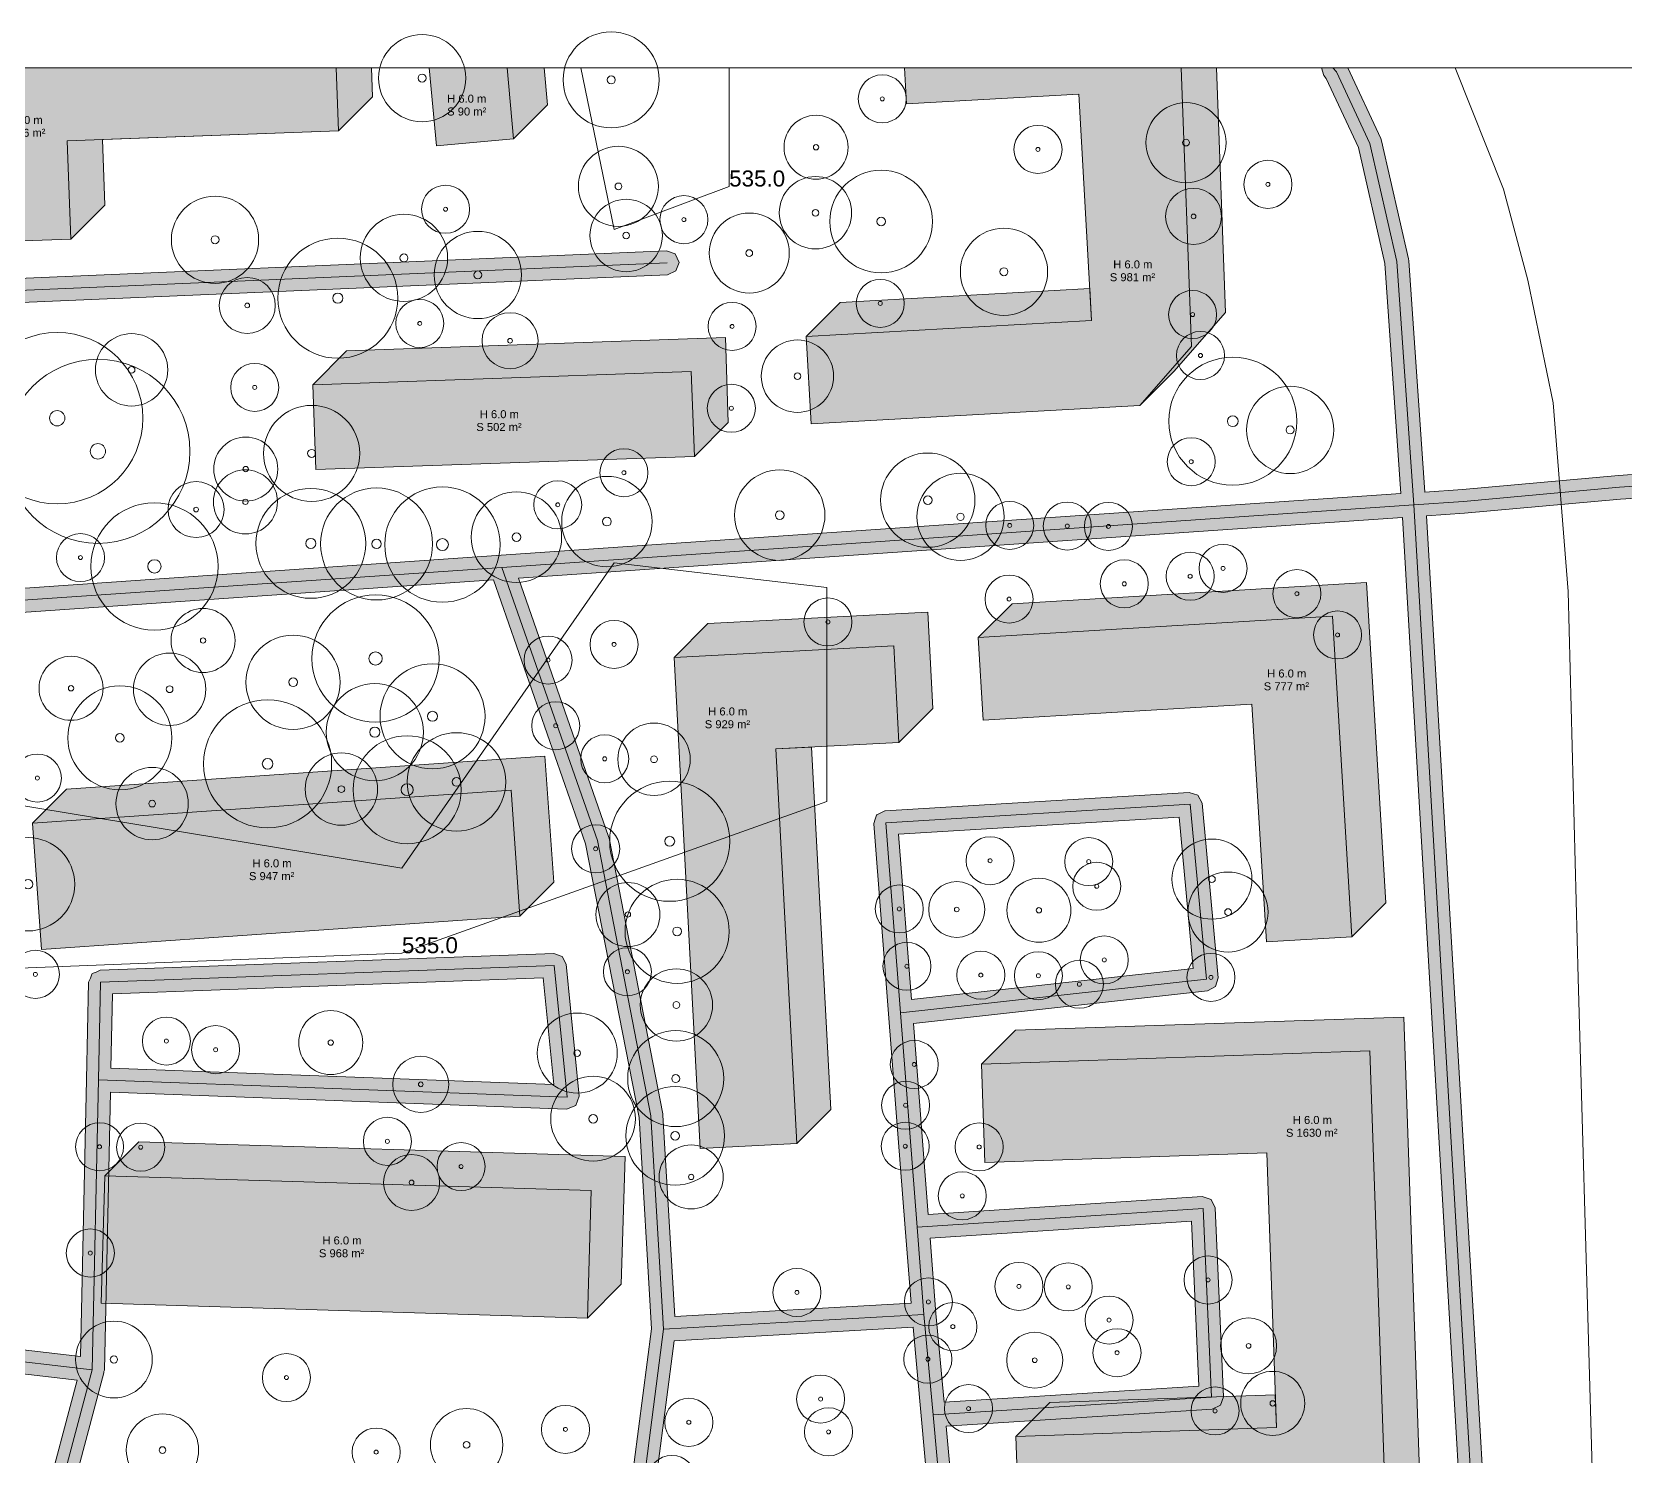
# Model space of a CAD drawing. Header units: metres. Extents: x -6 to 613, y -5 to 865.
# Drawn here: x 152.8 to 351.8, y 686.4 to 864.4 of the extents above; entities that cross this region are included whole.
import ezdxf

# ---------------------------------------------------------------- set-up
doc = ezdxf.new("R2010")
doc.units = ezdxf.units.M
doc.header["$MEASUREMENT"] = 0
for name, color, linetype, lineweight, true_color in [('TPX_BUILDING_AREAS_TEXT', 7, 'CONTINUOUS', 0, 0x000000), ('TPX_BUILDING_HEIGHTS_TEXT', 7, 'CONTINUOUS', 0, 0x000000), ('TPX_BUILDINGS', 7, 'CONTINUOUS', 0, 0x000000), ('TPX_BUILDINGS_HATCH', 7, 'CONTINUOUS', 0, 0xf0f0f0), ('TPX_BUILDINGS_SHADOWS_HATCH', 7, 'CONTINUOUS', 0, 0x000000), ('TPX_BUILDINGS_SHADOWS_OUTLINES', 7, 'CONTINUOUS', 0, 0x000000), ('TPX_CONTOUR_LINES_5M', 7, 'CONTINUOUS', 0, 0x969696), ('TPX_CONTOUR_LINES_5M_TEXT', 7, 'CONTINUOUS', 0, 0x000000), ('TPX_FRAME_PROJECT', 7, 'CONTINUOUS', 0, 0x000000), ('TPX_ROADS_AXES', 7, 'CONTINUOUS', 0, 0x323232), ('TPX_ROADS_CONTOURS', 7, 'CONTINUOUS', 0, 0x646464), ('TPX_ROADS_HATCH', 7, 'CONTINUOUS', 0, 0xc8c8c8), ('TPX_VEGETATION_TREES_INDIVIDUAL', 7, 'CONTINUOUS', 0, 0x136734), ('TPX_WATERWAYS', 7, 'CONTINUOUS', 0, 0x7aafdf)]:
    doc.layers.add(name, color=color, linetype=linetype, lineweight=lineweight, true_color=true_color)
doc.styles.add('TPX_TEXTE', font='arial.ttf')

# ---------------------------------------------------------------- blocks, each defined once
blk = doc.blocks.new('TREETR005_CR054')
at = {"layer": 'TPX_VEGETATION_TREES_INDIVIDUAL'}
for radius in [5.44, 0.458]:
    blk.add_circle((0, 0, 0.04), radius, dxfattribs=at)
blk = doc.blocks.new('TREETR005_CR057')
at = {"layer": 'TPX_VEGETATION_TREES_INDIVIDUAL'}
for radius in [5.65, 0.542]:
    blk.add_circle((0, 0, 0.04), radius, dxfattribs=at)
blk = doc.blocks.new('TREETR003_CR035')
at = {"layer": 'TPX_VEGETATION_TREES_INDIVIDUAL'}
for radius in [3.5, 0.292]:
    blk.add_circle((0, 0, 0.04), radius, dxfattribs=at)
blk = doc.blocks.new('TREETR004_CR045')
at = {"layer": 'TPX_VEGETATION_TREES_INDIVIDUAL'}
for radius in [4.52, 0.417]:
    blk.add_circle((0, 0, 0.04), radius, dxfattribs=at)
blk = doc.blocks.new('TREETR006_CR061')
at = {"layer": 'TPX_VEGETATION_TREES_INDIVIDUAL'}
for radius in [6.07, 0.625]:
    blk.add_circle((0, 0, 0.04), radius, dxfattribs=at)
blk = doc.blocks.new('TREETR005_CR059')
at = {"layer": 'TPX_VEGETATION_TREES_INDIVIDUAL'}
for radius in [5.89, 0.542]:
    blk.add_circle((0, 0, 0.04), radius, dxfattribs=at)
blk = doc.blocks.new('TREETR006_CR069')
at = {"layer": 'TPX_VEGETATION_TREES_INDIVIDUAL'}
for radius in [6.86, 0.625]:
    blk.add_circle((0, 0, 0.04), radius, dxfattribs=at)
blk = doc.blocks.new('TREETR003_CR040')
at = {"layer": 'TPX_VEGETATION_TREES_INDIVIDUAL'}
for radius in [4, 0.333]:
    blk.add_circle((0, 0, 0.04), radius, dxfattribs=at)
blk = doc.blocks.new('TREETR010_CR107')
at = {"layer": 'TPX_VEGETATION_TREES_INDIVIDUAL'}
for radius in [10.7, 0.958]:
    blk.add_circle((0, 0, 0.04), radius, dxfattribs=at)
blk = doc.blocks.new('TREETR005_CR055')
at = {"layer": 'TPX_VEGETATION_TREES_INDIVIDUAL'}
for radius in [5.45, 0.5]:
    blk.add_circle((0, 0, 0.04), radius, dxfattribs=at)
blk = doc.blocks.new('TREETR007_CR080')
at = {"layer": 'TPX_VEGETATION_TREES_INDIVIDUAL'}
for radius in [8, 0.667]:
    blk.add_circle((0, 0, 0.04), radius, dxfattribs=at)
blk = doc.blocks.new('TREETR006_CR070')
at = {"layer": 'TPX_VEGETATION_TREES_INDIVIDUAL'}
for radius in [7, 0.583]:
    blk.add_circle((0, 0, 0.04), radius, dxfattribs=at)
blk = doc.blocks.new('TREETR008_CR072')
at = {"layer": 'TPX_VEGETATION_TREES_INDIVIDUAL'}
for radius in [7.2, 0.75]:
    blk.add_circle((0, 0, 0.04), radius, dxfattribs=at)
blk = doc.blocks.new('TREETR006_CR075')
at = {"layer": 'TPX_VEGETATION_TREES_INDIVIDUAL'}
for radius in [7.5, 0.625]:
    blk.add_circle((0, 0, 0.04), radius, dxfattribs=at)
blk = doc.blocks.new('TREETR003_CR030')
at = {"layer": 'TPX_VEGETATION_TREES_INDIVIDUAL'}
for radius in [3, 0.25]:
    blk.add_circle((0, 0, 0.04), radius, dxfattribs=at)
blk = doc.blocks.new('TREETR005_CR048')
at = {"layer": 'TPX_VEGETATION_TREES_INDIVIDUAL'}
for radius in [4.79, 0.458]:
    blk.add_circle((0, 0, 0.04), radius, dxfattribs=at)
blk = doc.blocks.new('TREETR005_CR065')
at = {"layer": 'TPX_VEGETATION_TREES_INDIVIDUAL'}
for radius in [6.5, 0.542]:
    blk.add_circle((0, 0, 0.04), radius, dxfattribs=at)
blk = doc.blocks.new('TREETR006_CR058')
at = {"layer": 'TPX_VEGETATION_TREES_INDIVIDUAL'}
for radius in [5.83, 0.583]:
    blk.add_circle((0, 0, 0.04), radius, dxfattribs=at)
blk = doc.blocks.new('TREETR005_CR060')
at = {"layer": 'TPX_VEGETATION_TREES_INDIVIDUAL'}
for radius in [6, 0.5]:
    blk.add_circle((0, 0, 0.04), radius, dxfattribs=at)
blk = doc.blocks.new('TREETR005_CR064')
at = {"layer": 'TPX_VEGETATION_TREES_INDIVIDUAL'}
for radius in [6.41, 0.542]:
    blk.add_circle((0, 0, 0.04), radius, dxfattribs=at)
blk = doc.blocks.new('TREETR005_CR053')
at = {"layer": 'TPX_VEGETATION_TREES_INDIVIDUAL'}
for radius in [5.3, 0.542]:
    blk.add_circle((0, 0, 0.04), radius, dxfattribs=at)
blk = doc.blocks.new('TREETR008_CR080')
at = {"layer": 'TPX_VEGETATION_TREES_INDIVIDUAL'}
for radius in [7.95, 0.833]:
    blk.add_circle((0, 0, 0.04), radius, dxfattribs=at)
blk = doc.blocks.new('TREETR005_CR062')
at = {"layer": 'TPX_VEGETATION_TREES_INDIVIDUAL'}
for radius in [6.15, 0.542]:
    blk.add_circle((0, 0, 0.04), radius, dxfattribs=at)
blk = doc.blocks.new('TREETR004_CR050')
at = {"layer": 'TPX_VEGETATION_TREES_INDIVIDUAL'}
for radius in [5, 0.417]:
    blk.add_circle((0, 0, 0.04), radius, dxfattribs=at)
blk = doc.blocks.new('TREETR006_CR066')
at = {"layer": 'TPX_VEGETATION_TREES_INDIVIDUAL'}
for radius in [6.56, 0.625]:
    blk.add_circle((0, 0, 0.04), radius, dxfattribs=at)
blk = doc.blocks.new('TREETR010_CR115')
at = {"layer": 'TPX_VEGETATION_TREES_INDIVIDUAL'}
for radius in [11.5, 0.958]:
    blk.add_circle((0, 0, 0.04), radius, dxfattribs=at)
blk = doc.blocks.new('TREETR008_CR067')
at = {"layer": 'TPX_VEGETATION_TREES_INDIVIDUAL'}
for radius in [6.74, 0.75]:
    blk.add_circle((0, 0, 0.04), radius, dxfattribs=at)

msp = doc.modelspace()

# ---------------------------------------------------------------- hatches: boundary and pattern name
at = {"layer": 'TPX_BUILDINGS_HATCH'}
for points in [[(151.39, 859.87), (146.26, 853.86), (146.86, 838.08), (157.66, 838.48), (157.2, 850.75), (191.11, 852.01), (190.81, 859.87), (151.39, 859.87)], [(212.15, 859.87), (202.44, 859.87), (203.33, 850.12), (212.97, 850.99), (212.15, 859.87)], [(285.16, 828.3), (249.53, 826.31), (250.14, 815.41), (291.21, 817.7), (297.67, 825.07), (296.38, 859.87), (261.81, 859.87), (262.06, 855.37), (283.58, 856.56), (285.16, 828.3)], [(235.17, 821.93), (187.87, 820.27), (188.25, 809.67), (235.55, 811.33), (235.17, 821.93)], [(315.26, 791.35), (271, 788.69), (271.63, 778.36), (305.2, 780.38), (307.02, 750.68), (317.7, 751.32), (315.26, 791.35)], [(260.47, 787.65), (233.01, 786.2), (236.26, 724.87), (248.34, 725.5), (245.73, 774.78), (261.11, 775.58), (260.47, 787.65)], [(212.65, 769.65), (152.87, 765.51), (153.97, 749.75), (213.75, 753.89), (212.65, 769.65)], [(319.92, 737.06), (271.41, 735.4), (271.83, 723.14), (307.08, 724.35), (308.26, 690.02), (275.73, 688.91), (276.17, 676.29), (321.97, 677.86), (319.92, 737.06)], [(161.92, 721.47), (161.43, 705.56), (222.18, 703.7), (222.67, 719.62), (161.92, 721.47)]]:
    msp.add_hatch(color=256, dxfattribs=at).paths.add_polyline_path(points)
at = {"layer": 'TPX_BUILDINGS_SHADOWS_HATCH'}
for points in [[(195.22, 859.87), (190.81, 859.87), (191.11, 852.01), (195.35, 856.25), (195.22, 859.87)], [(216.78, 859.87), (212.15, 859.87), (212.97, 850.99), (217.21, 855.23), (216.78, 859.87)], [(297.67, 825.07), (291.21, 817.7), (295.45, 821.95), (301.92, 829.31), (300.78, 859.87), (296.38, 859.87), (297.67, 825.07)], [(191.11, 852.01), (157.2, 850.75), (157.66, 838.48), (161.9, 842.73), (161.6, 850.91), (191.11, 852.01)], [(253.77, 830.56), (249.53, 826.31), (285.16, 828.3), (284.94, 832.3), (253.77, 830.56)], [(192.11, 824.51), (187.87, 820.27), (235.17, 821.93), (235.55, 811.33), (239.79, 815.57), (239.42, 826.17), (192.11, 824.51)], [(275.25, 792.93), (271, 788.69), (315.26, 791.35), (317.7, 751.32), (321.94, 755.57), (319.5, 795.59), (275.25, 792.93)], [(237.25, 790.44), (233.01, 786.2), (260.47, 787.65), (261.11, 775.58), (265.36, 779.82), (264.72, 791.89), (237.25, 790.44)], [(250.19, 775.01), (245.73, 774.78), (248.34, 725.5), (252.58, 729.75), (250.19, 775.01)], [(157.11, 769.75), (152.87, 765.51), (212.65, 769.65), (213.75, 753.89), (218, 758.13), (216.89, 773.89), (157.11, 769.75)], [(275.66, 739.65), (271.41, 735.4), (319.92, 737.06), (321.97, 677.86), (326.22, 682.11), (324.17, 741.3), (275.66, 739.65)], [(166.16, 725.71), (161.92, 721.47), (222.67, 719.62), (222.18, 703.7), (226.42, 707.94), (226.91, 723.86), (166.16, 725.71)], [(279.97, 693.15), (275.73, 688.91), (308.26, 690.02), (308.12, 694.11), (279.97, 693.15)]]:
    msp.add_hatch(color=256, dxfattribs=at).paths.add_polyline_path(points)
at = {"layer": 'TPX_ROADS_HATCH'}
h = msp.add_hatch(color=256, dxfattribs=at)
h.paths.add_polyline_path([(0, 60.51), (0, 55.85), (0.41, 55.04), (0.56, 54.82), (6.7, 46.8), (6.86, 46.63), (28.74, 25.68), (28.76, 25.67), (55.71, 0.66), (55.69, 0.6), (55.68, 0), (60, 0), (59.59, 1.04), (59.28, 1.36), (63.28, 10.82), (68.41, 22.23), (108.51, 112.4), (108.52, 112.42), (156.79, 225.36), (258.32, 231.47), (263.16, 231.67), (268.17, 231.86), (312.05, 232.91), (324.58, 203.17), (324.61, 203.1), (338.85, 173.72), (344.98, 153.79), (344.08, 129.2), (339.06, 97.06), (334.96, 82.35), (317.73, 63.22), (317.7, 63.19), (298.94, 40.87), (296.13, 38.46), (283.35, 27.45), (266.09, 31.46), (251.32, 37.64), (250.56, 37.64), (250.01, 37.1), (250.01, 36.34), (250.55, 35.8), (265.4, 29.58), (265.55, 29.53), (281.85, 25.74), (267.81, 9.2), (267.6, 8.87), (263.69, 0.64), (263.66, 0), (266.71, 0), (270.23, 7.41), (285.18, 25.03), (305.17, 21.38), (305.33, 21.37), (337.51, 20.73), (338.24, 21.02), (338.53, 21.75), (337.34, 80.5), (337.43, 80.6), (337.76, 81.2), (341.97, 96.34), (342.01, 96.51), (347.05, 128.83), (347.07, 129), (347.99, 153.93), (347.92, 154.43), (341.68, 174.72), (341.6, 174.93), (327.32, 204.37), (314.75, 234.25), (314.75, 253.86), (315.09, 263.37), (315.42, 272.38), (316.16, 281.61), (357.68, 280.59), (357.7, 280.59), (387.76, 280.36), (387.22, 207.19), (387.02, 178.51), (387.31, 177.8), (388.01, 177.5), (388.72, 177.79), (389.02, 178.49), (389.22, 206.17), (451.07, 205.21), (532.77, 203.93), (493.9, 137), (493.9, 136.99), (452.29, 63.32), (452.27, 63.28), (420.06, 0.46), (420.02, 0), (422.07, 0), (454.05, 62.35), (495.64, 136), (535.36, 204.4), (535.48, 204.73), (535.6, 205.4), (582.41, 277.69), (582.44, 277.75), (589.23, 289.88), (589.35, 290.52), (587.5, 302.19), (587.47, 302.33), (585.18, 309.54), (585.03, 309.83), (576.83, 320.95), (522.16, 394.97), (480.04, 452.01), (479.26, 452.42), (459.31, 452.91), (458.77, 452.76), (414.94, 426.45), (414.6, 426.11), (400.66, 403.23), (393.33, 396.08), (379.62, 382.69), (356.65, 372.95), (335.35, 373.15), (308.21, 389.65), (298.82, 414.06), (298.75, 414.23), (291.95, 426.86), (296.8, 429.42), (312.8, 437.88), (313.39, 438.44), (313.6, 439.23), (313.12, 475.9), (312.99, 485.94), (312.3, 487.18), (296.76, 497.2), (321.94, 529.89), (322, 529.97), (333.82, 547.74), (333.92, 547.91), (338.38, 557.15), (338.48, 557.42), (340.43, 564.72), (340.47, 565.05), (340.87, 575.12), (340.86, 575.29), (338.69, 605.8), (338.5, 608.49), (341.87, 608.86), (357.53, 610.87), (361.6, 611.06), (413.12, 576.95), (414.55, 576.83), (419.04, 578.81), (419.64, 579.29), (422.78, 583.53), (422.81, 583.57), (447, 618.71), (447.03, 618.74), (499.16, 699.14), (499.37, 699.65), (500.88, 706.83), (500.83, 707.61), (500.39, 708.27), (391.91, 802.29), (391.81, 802.37), (384.69, 807.54), (384.28, 807.75), (377.03, 810.15), (376.59, 810.22), (370.89, 810.33), (370.76, 810.33), (357.79, 809.43), (351.01, 808.96), (331.51, 807.21), (326.81, 806.88), (324.81, 835.77), (324.78, 836), (321.41, 850.75), (321.31, 851.05), (317.17, 859.87), (313.88, 859.87), (314.18, 858.9), (314.48, 858.54), (318.52, 849.93), (321.82, 835.44), (323.82, 806.68), (211.41, 798.97), (147.09, 794.55), (134.76, 824.13), (134.72, 824.21), (132, 829.73), (232.21, 834), (233.25, 834.49), (233.64, 835.56), (233.16, 836.61), (232.08, 837), (130.55, 832.67), (117.18, 859.87), (114.12, 859.87), (114.16, 859.2), (128.29, 830.47), (131.05, 824.89), (96.99, 822.5), (82.41, 857.16), (81.25, 859.87), (78.23, 859.87), (78.24, 859.27), (78.8, 857.97), (36.15, 855.71), (36, 859.87), (33.02, 859.87), (33, 859.81), (33.2, 854.08), (34.5, 818.1), (0, 815.68), (0, 812.72), (0.11, 812.68), (36.15, 815.21), (54.64, 816.51), (66.12, 772.75), (0, 768.17), (0, 765.21), (0.1, 765.17), (66.84, 769.79), (73.25, 740.37), (21.63, 736.77), (20.75, 736.41), (20.27, 735.58), (14.69, 708.34), (14.85, 707.32), (15.63, 706.64), (67.25, 686.82), (137.25, 659.95), (130.48, 635.56), (126.21, 627.9), (120.71, 629.63), (111.76, 632.78), (0.5, 671.91), (0, 671.88), (0, 668.9), (109.91, 630.25), (109.39, 628.38), (102.68, 630.84), (46.35, 650.22), (45.62, 650.19), (45.11, 649.68), (43.75, 646.58), (0.35, 662.73), (0, 662.72), (0, 660.73), (43.94, 644.38), (44.68, 644.39), (45.21, 644.91), (46.57, 648.03), (102.02, 628.96), (108.85, 626.44), (107.17, 620.38), (99.83, 604.77), (88.75, 583.98), (84.03, 577.89), (80.94, 575.25), (78.81, 576.58), (78.13, 576.71), (77.52, 576.37), (60.87, 556.69), (40.2, 572.8), (13.91, 593.32), (12.81, 593.62), (11.81, 593.06), (11.5, 591.95), (12.07, 590.95), (38, 570.72), (37.3, 568.21), (2.96, 593.96), (0.9, 595.5), (0, 595.73), (0, 592.43), (1.17, 591.56), (36.34, 565.19), (35.07, 561.9), (33.28, 558.08), (27.99, 556.39), (19.12, 556.28), (3.12, 560.08), (0.21, 560.71), (0, 560.67), (0, 558.71), (2.67, 558.13), (18.77, 554.3), (19.02, 554.28), (28.16, 554.39), (28.45, 554.44), (34.31, 556.31), (34.91, 556.84), (36.89, 561.09), (36.92, 561.15), (38, 563.92), (54.86, 550.94), (50.48, 548.99), (41.18, 547.16), (41.15, 547.15), (29.25, 544.34), (17.61, 545.31), (17.53, 545.32), (11.16, 545.38), (0.56, 552.63), (0, 552.75), (0, 548.83), (10.31, 543.53), (46.02, 516), (40.12, 509.08), (0.88, 537.57), (0, 537.78), (0, 534.5), (39.45, 505.85), (42.63, 503.3), (42.68, 503.26), (53.29, 495.43), (64.03, 487.51), (80.5, 471.4), (96.21, 455.96), (110.82, 438.33), (123.86, 417.18), (130.19, 402.6), (121.14, 393.95), (108.41, 419.23), (108.33, 419.36), (88.39, 447.28), (88.27, 447.41), (56.74, 478.38), (56.68, 478.44), (46.39, 486.93), (30.02, 502.18), (29.92, 502.26), (0.58, 523.07), (0, 523.2), (0, 521.02), (28.7, 500.67), (45.05, 485.45), (45.1, 485.41), (55.37, 476.92), (86.81, 446.05), (106.66, 418.26), (119.49, 392.78), (102.46, 385.59), (92.72, 383.85), (85.97, 429.99), (85.38, 430.97), (84.26, 431.25), (83.28, 430.66), (83, 429.55), (89.97, 381.88), (89.98, 381.82), (90.68, 378.14), (81.88, 377.29), (74.2, 380.43), (64.74, 442.68), (64.14, 443.66), (63.03, 443.93), (62.05, 443.34), (61.77, 442.23), (71.13, 380.71), (62.81, 382.32), (52.92, 391.13), (52.2, 391.38), (51.51, 391.05), (51.26, 390.33), (51.59, 389.64), (61.68, 380.64), (62.16, 380.41), (71.84, 378.54), (72.28, 377.97), (81.09, 374.37), (81.8, 374.27), (92.6, 375.31), (93.66, 375.9), (93.93, 377.08), (93.21, 380.89), (103.15, 382.66), (103.47, 382.76), (121.67, 390.44), (122.13, 390.74), (131.47, 399.68), (134.4, 393.07), (147.4, 363.75), (153.83, 341.85), (159.15, 317.93), (160.89, 296.27), (161.89, 277.53), (161.02, 265.95), (159.95, 259.35), (159.13, 254.29), (154.11, 226.72), (105.76, 113.6), (65.67, 23.45), (60.54, 12.03), (60.52, 12), (56.97, 3.59), (30.81, 27.86), (9.01, 48.72), (3.02, 56.54), (1.33, 59.81), (0.46, 60.55), (0, 60.51)])
h.paths.add_polyline_path([(13.82, 543.35), (17.48, 543.32), (29.24, 542.33), (29.55, 542.36), (41.59, 545.2), (50.98, 547.05), (51.19, 547.12), (56.66, 549.54), (67.71, 540.75), (47.33, 517.51), (13.82, 543.35)], flags=16)
h.paths.add_polyline_path([(17.89, 708.99), (22.98, 733.86), (73.34, 737.37), (72.43, 731.13), (68, 700.99), (66.56, 690.3), (17.89, 708.99)], flags=16)
h.paths.add_polyline_path([(36.25, 852.71), (80.05, 855.03), (93.83, 822.27), (55.67, 819.59), (37.49, 818.31), (36.25, 852.71)], flags=16)
h.paths.add_polyline_path([(39.02, 566.92), (39.7, 569.39), (58.93, 554.39), (57.5, 552.69), (39.02, 566.92)], flags=16)
h.paths.add_polyline_path([(42.5, 507.25), (49, 514.86), (70.07, 538.9), (100.52, 515.57), (121.88, 496.2), (141.41, 471.03), (156.75, 445.47), (168.64, 420.48), (132.75, 404.23), (126.57, 418.47), (126.47, 418.66), (113.32, 439.99), (113.2, 440.16), (98.47, 457.94), (98.37, 458.05), (82.6, 473.54), (66.06, 489.73), (65.9, 489.86), (55.07, 497.85), (44.49, 505.65), (42.5, 507.25)], flags=16)
h.paths.add_polyline_path([(57.68, 816.73), (96.13, 819.43), (132.41, 821.98), (144.66, 792.58), (146.83, 776.76), (69.17, 772.94), (57.68, 816.73)], flags=16)
h.paths.add_polyline_path([(59.07, 551.46), (60.51, 553.16), (71.13, 544.88), (69.64, 543.05), (59.07, 551.46)], flags=16)
h.paths.add_polyline_path([(62.45, 555.45), (78.49, 574.42), (80.5, 573.17), (81.11, 573.02), (81.68, 573.26), (84.76, 575.89), (91.62, 570.14), (91.49, 569.97), (73.02, 547.21), (62.45, 555.45)], flags=16)
h.paths.add_polyline_path([(69.44, 689.19), (70.76, 699.04), (131.61, 689.13), (132.72, 689.39), (133.33, 690.35), (138.47, 719), (147.96, 717.47), (145.25, 699.01), (145.24, 698.99), (142.64, 679.37), (138.05, 662.85), (69.44, 689.19)], flags=16)
h.paths.add_polyline_path([(69.87, 769.97), (147.15, 773.78), (148.69, 752.04), (148.14, 720.68), (148.14, 720.48), (138.94, 721.96), (141.86, 743.34), (141.72, 744.21), (141.12, 744.85), (140.26, 745.04), (76.28, 740.58), (69.87, 769.97)], flags=16)
h.paths.add_polyline_path([(71.18, 702.02), (75.17, 729.19), (135.51, 719.47), (130.64, 692.33), (71.18, 702.02)], flags=16)
h.paths.add_polyline_path([(72.01, 541.2), (74.43, 544.18), (93.83, 568.09), (94.57, 569.06), (97.5, 572.86), (106.92, 564.47), (126.62, 542.77), (101.37, 518.7), (72.01, 541.2)], flags=16)
h.paths.add_polyline_path([(75.61, 732.16), (76.4, 737.58), (138.63, 741.92), (135.97, 722.43), (75.61, 732.16)], flags=16)
h.paths.add_polyline_path([(86.14, 577.34), (90.38, 582.82), (90.48, 582.96), (101.61, 603.85), (101.63, 603.9), (109.02, 619.61), (109.07, 619.77), (110.74, 625.75), (122.58, 621.42), (115.16, 608.16), (106.12, 592.42), (96.06, 575.9), (92.84, 571.73), (86.14, 577.34)], flags=16)
h.paths.add_polyline_path([(99.23, 575.34), (108.69, 590.87), (108.71, 590.91), (116.48, 604.44), (119.49, 600.46), (122.29, 594.57), (123.74, 586.63), (120.25, 580.35), (107.9, 567.61), (99.23, 575.34)], flags=16)
h.paths.add_polyline_path([(103.68, 516.76), (129.68, 541.55), (163.87, 567.44), (209.06, 510.48), (186.74, 493.54), (158.88, 526.5), (157.84, 527.03), (156.74, 526.66), (145.8, 516.99), (145.3, 515.96), (145.67, 514.87), (146.7, 514.37), (147.79, 514.74), (157.58, 523.4), (184.33, 491.75), (174.4, 484.43), (173.81, 483.45), (174.08, 482.34), (175.06, 481.74), (176.18, 482.02), (186.06, 489.3), (200.82, 464.29), (187.82, 456.75), (187.12, 455.84), (187.27, 454.7), (188.19, 454.01), (189.32, 454.16), (203.64, 462.46), (204.34, 463.38), (204.18, 464.52), (188.48, 491.1), (210.93, 508.13), (243.43, 467.48), (244.43, 466.92), (245.54, 467.24), (246.09, 468.25), (245.77, 469.35), (213.35, 509.9), (241.47, 529.92), (276.43, 488.44), (277.45, 487.91), (278.54, 488.26), (279.07, 489.27), (278.72, 490.37), (242.88, 532.9), (196.25, 589.35), (195.23, 589.89), (194.14, 589.55), (193.6, 588.53), (193.94, 587.44), (239.55, 532.23), (211.48, 512.25), (166.21, 569.32), (190.25, 589.97), (190.37, 590.09), (196.23, 596.44), (212.3, 577.65), (229.09, 558.02), (285, 488.37), (277.2, 479.99), (263.31, 469), (234.58, 446.29), (171.41, 421.65), (159.42, 446.83), (159.36, 446.95), (143.94, 472.65), (143.84, 472.8), (124.17, 498.14), (123.99, 498.34), (103.68, 516.76)], flags=16)
h.paths.add_polyline_path([(110.03, 565.5), (122.54, 578.41), (122.77, 578.72), (126.63, 585.64), (126.79, 586.65), (125.5, 593.67), (137.7, 591.27), (137.91, 591.25), (153.83, 591.43), (153.97, 591.44), (166.18, 593.36), (166.34, 593.39), (179.26, 597.65), (188.41, 600.86), (194.07, 598.53), (188.23, 592.19), (163.19, 570.69), (128.9, 544.72), (110.03, 565.5)], flags=16)
h.paths.add_polyline_path([(111.28, 627.69), (111.8, 629.58), (119.74, 626.79), (119.79, 626.78), (124.71, 625.23), (123.57, 623.19), (111.28, 627.69)], flags=16)
h.paths.add_polyline_path([(118.18, 607.42), (125.81, 621.05), (127.84, 624.67), (185.57, 601.99), (178.62, 599.55), (165.79, 595.32), (153.73, 593.43), (137.99, 593.25), (125.02, 595.8), (122.13, 601.88), (121.98, 602.14), (118.74, 606.44), (118.18, 607.42)], flags=16)
h.paths.add_polyline_path([(128.82, 626.43), (133.19, 634.25), (133.32, 634.58), (140.5, 660.46), (145.56, 678.67), (145.6, 678.87), (148.02, 697.14), (158.44, 695.93), (150.03, 664.3), (147.02, 655.88), (147.05, 655.33), (147.05, 654.78), (147.08, 654.73), (147.48, 654.36), (147.87, 653.98), (204.87, 631.13), (206.05, 631.15), (206.85, 632.03), (212.31, 647.83), (212.21, 649.02), (211.27, 649.77), (153.3, 664.93), (161.79, 696.84), (161.76, 697.03), (161.84, 697.19), (162.59, 731.9), (219.59, 729.79), (220.74, 730.26), (221.14, 731.43), (219.52, 747.89), (219.02, 748.87), (217.98, 749.24), (161.33, 747.14), (160.84, 746.92), (160.34, 746.72), (160.28, 746.66), (160.1, 746.16), (159.88, 745.67), (159.62, 733.48), (158.87, 698.9), (148.44, 700.11), (151.14, 718.5), (151.16, 718.73), (151.14, 720.65), (151.7, 752.05), (151.69, 752.18), (150.04, 775.45), (150.03, 775.55), (147.83, 791.59), (210.47, 795.89), (221.97, 762.95), (228.64, 728.75), (230.19, 702.34), (226.96, 677.37), (219.35, 650.58), (211.02, 628.42), (198.76, 606.27), (198.7, 606.17), (188.47, 602.99), (128.82, 626.43)], flags=16)
h.paths.add_polyline_path([(133.95, 401.49), (169.62, 417.63), (177.27, 385.47), (177.3, 385.35), (180.66, 375.29), (181.3, 374.49), (182.3, 374.29), (197.32, 376.58), (198.3, 377.18), (198.57, 378.29), (197.98, 379.27), (196.86, 379.55), (183.1, 377.44), (180.17, 386.23), (172.42, 418.83), (235.88, 443.57), (236.27, 443.79), (263.89, 465.64), (283, 437.13), (288.59, 426.77), (295.7, 413.56), (287.88, 408.25), (287.53, 407.83), (287.45, 407.28), (296.66, 340.88), (296.19, 340.81), (295.54, 340.42), (295.35, 339.67), (295.75, 339.02), (296.49, 338.83), (296.94, 338.9), (304.46, 284.6), (304.51, 284.38), (312.13, 264.45), (312.09, 263.48), (311.75, 253.94), (311.75, 253.88), (311.75, 234.91), (268.11, 233.86), (263.82, 233.7), (260.51, 243.35), (260, 243.92), (259.24, 243.97), (258.66, 243.46), (258.61, 242.7), (261.74, 233.61), (258.21, 233.47), (157.28, 227.39), (162.08, 253.77), (162.91, 258.87), (163.99, 265.53), (164, 265.66), (164.89, 277.4), (164.89, 277.59), (163.88, 296.45), (163.88, 296.49), (162.24, 316.95), (197.92, 324.09), (198.87, 324.73), (199.1, 325.86), (198.46, 326.81), (197.33, 327.04), (161.79, 319.92), (156.74, 342.56), (156.72, 342.65), (150.25, 364.69), (150.18, 364.88), (137.14, 394.29), (133.95, 401.49)], flags=16)
h.paths.add_polyline_path([(150.33, 656.23), (152.41, 662.06), (208.94, 647.28), (204.53, 634.5), (150.33, 656.23)], flags=16)
h.paths.add_polyline_path([(162.65, 734.89), (162.85, 744.19), (216.68, 746.19), (217.99, 732.85), (162.65, 734.89)], flags=16)
h.paths.add_polyline_path([(191.38, 601.8), (197.3, 603.64), (195.36, 600.16), (191.38, 601.8)], flags=16)
h.paths.add_polyline_path([(198.09, 598.88), (201.38, 604.82), (212.91, 625.64), (239.92, 607.91), (239.14, 600.45), (213.96, 580.33), (198.09, 598.88)], flags=16)
h.paths.add_polyline_path([(213.57, 796.11), (324.01, 803.69), (335.31, 611.27), (244.79, 608.3), (241.86, 610.22), (214.21, 628.38), (222.18, 649.58), (222.22, 649.7), (229.88, 676.66), (229.92, 676.88), (233.03, 700.86), (262.87, 702.55), (263.89, 691.47), (265.9, 669.3), (268.41, 641.66), (268.66, 641.18), (268.88, 640.69), (268.94, 640.64), (269.46, 640.48), (269.96, 640.29), (307.08, 641.72), (308.12, 642.21), (308.52, 643.29), (307.43, 669.54), (306.97, 670.56), (305.93, 670.98), (268.76, 670.94), (267.01, 690.2), (300.24, 692.3), (301.26, 692.8), (301.65, 693.87), (300.6, 717.46), (300.1, 718.51), (299, 718.89), (264.77, 716.65), (262.91, 740.5), (299.67, 744.55), (300.67, 745.1), (301, 746.18), (298.97, 768), (298.45, 769), (297.38, 769.36), (259.37, 767.05), (259.34, 767.05), (258.84, 766.8), (258.34, 766.55), (258.32, 766.53), (258.14, 766), (257.96, 765.46), (257.96, 765.44), (259.81, 741.71), (261.9, 714.94), (262.62, 705.54), (233.11, 703.87), (231.63, 729.02), (231.61, 729.22), (224.9, 763.63), (224.84, 763.83), (213.57, 796.11)], flags=16)
h.paths.add_polyline_path([(215.26, 578.81), (240.71, 599.15), (241.08, 599.83), (241.8, 606.68), (243.54, 605.53), (244.41, 605.29), (335.51, 608.27), (335.7, 605.59), (337.87, 575.16), (337.48, 565.33), (335.62, 558.33), (331.26, 549.31), (319.53, 531.67), (293.42, 497.78), (287.04, 490.62), (232.45, 558.62), (250.6, 570.52), (283.39, 531.18), (283.5, 531.12), (283.56, 531.01), (284, 530.86), (284.4, 530.65), (284.53, 530.69), (284.65, 530.65), (285.06, 530.85), (285.5, 530.99), (285.56, 531.1), (285.67, 531.16), (305.85, 554.51), (306.18, 555.15), (311.82, 579.02), (311.76, 579.93), (311.17, 580.63), (310.29, 580.87), (257.42, 578.35), (256.67, 578.1), (250.07, 573.76), (230.53, 560.95), (215.26, 578.81)], flags=16)
h.paths.add_polyline_path([(253.12, 572.18), (257.97, 575.37), (308.45, 577.78), (303.34, 556.2), (284.56, 534.46), (253.12, 572.18)], flags=16)
h.paths.add_polyline_path([(261.07, 764.15), (296.11, 766.28), (297.88, 747.37), (262.68, 743.49), (261.07, 764.15)], flags=16)
h.paths.add_polyline_path([(265, 713.66), (297.67, 715.8), (298.58, 695.2), (266.74, 693.19), (265.73, 704.25), (265, 713.66)], flags=16)
h.paths.add_polyline_path([(266.25, 467.51), (279.15, 477.71), (279.32, 477.87), (288.08, 487.27), (288.1, 487.3), (294.85, 494.87), (310, 485.1), (310.12, 475.86), (310.58, 440.1), (295.39, 432.07), (290.52, 429.5), (285.6, 438.62), (285.53, 438.74), (266.25, 467.51)], flags=16)
h.paths.add_polyline_path([(269.03, 667.94), (304.49, 667.98), (305.46, 644.66), (271.27, 643.35), (269.03, 667.94)], flags=16)
h.paths.add_polyline_path([(287.1, 26.71), (298.09, 36.18), (298.19, 36.27), (306.99, 35.88), (307.71, 36.15), (308.03, 36.84), (307.77, 37.56), (307.08, 37.88), (300.41, 38.18), (300.98, 38.67), (301.16, 38.84), (319.98, 61.24), (335.38, 78.33), (336.51, 22.75), (305.45, 23.37), (287.1, 26.71)], flags=16)
h.paths.add_polyline_path([(289.52, 406.94), (296.52, 411.7), (305.3, 388.86), (311.08, 373.84), (314.77, 353.18), (315.5, 343.73), (298.64, 341.18), (289.52, 406.94)], flags=16)
h.paths.add_polyline_path([(298.91, 339.2), (315.66, 341.73), (316.86, 326.17), (314.5, 298.14), (313.25, 282.76), (312.42, 272.59), (312.42, 272.52), (312.31, 269.57), (306.42, 284.99), (298.91, 339.2)], flags=16)
h.paths.add_polyline_path([(309.39, 386.6), (333.46, 371.96), (317.34, 355.86), (314.01, 374.5), (313.93, 374.78), (309.39, 386.6)], flags=16)
h.paths.add_polyline_path([(316.33, 283.6), (317.49, 297.89), (319.86, 326.04), (319.86, 326.28), (318.56, 343.07), (317.75, 353.45), (335.47, 371.15), (356.84, 370.95), (357.24, 371.02), (380.58, 380.92), (380.88, 381.13), (394.44, 394.36), (398.9, 394.33), (398.45, 361.23), (397.92, 321.87), (397.39, 282.29), (388.77, 282.35), (357.72, 282.59), (316.33, 283.6)], flags=16)
h.paths.add_polyline_path([(327, 803.89), (331.77, 804.22), (351.26, 805.97), (356.44, 806.33), (359.66, 694.1), (360.13, 693.05), (361.2, 692.64), (362.25, 693.11), (362.66, 694.18), (359.43, 806.54), (370.9, 807.33), (376.3, 807.23), (383.12, 804.98), (390, 799.98), (497.76, 706.58), (496.5, 700.54), (444.52, 620.39), (420.36, 585.29), (417.47, 581.39), (414.09, 579.9), (362.85, 613.84), (361.95, 614.08), (357.33, 613.86), (357.27, 613.83), (357.21, 613.85), (341.51, 611.84), (338.31, 611.49), (327, 803.89)], flags=16)
h.paths.add_polyline_path([(389.23, 208.17), (389.76, 280.34), (398.37, 280.28), (450.04, 279.89), (450.09, 207.22), (389.23, 208.17)], flags=16)
h.paths.add_polyline_path([(396.47, 396.35), (402.14, 401.89), (402.3, 402.08), (416.18, 424.86), (459.55, 450.9), (478.72, 450.43), (519.37, 395.4), (452, 395.92), (399.92, 396.32), (396.47, 396.35)], flags=16)
h.paths.add_polyline_path([(399.39, 282.27), (399.91, 320.85), (450.37, 320.37), (450.05, 281.89), (399.39, 282.27)], flags=16)
h.paths.add_polyline_path([(399.94, 322.85), (400.44, 360.21), (450.7, 359.73), (450.39, 322.37), (399.94, 322.85)], flags=16)
h.paths.add_polyline_path([(400.47, 362.21), (400.9, 394.31), (450.98, 393.92), (450.71, 361.73), (400.47, 362.21)], flags=16)
h.paths.add_polyline_path([(452.04, 280.88), (452.37, 320.35), (575.52, 319.36), (583.33, 308.77), (585.54, 301.8), (587.32, 290.55), (580.71, 278.75), (533.81, 206.31), (533.66, 205.92), (452.09, 207.19), (452.04, 280.88)], flags=16)
h.paths.add_polyline_path([(452.39, 322.35), (452.7, 360.72), (452.98, 393.91), (520.85, 393.38), (574.03, 321.37), (452.39, 322.35)], flags=16)

# ---------------------------------------------------------------- linework, layer by layer
at = {"layer": 'TPX_BUILDINGS', "elevation": 0.04}
for points in [[(151.39, 859.87), (146.26, 853.86), (146.86, 838.08), (157.66, 838.48), (157.2, 850.75), (191.11, 852.01), (190.81, 859.87)], [(212.15, 859.87), (202.44, 859.87), (203.33, 850.12), (212.97, 850.99)], [(285.16, 828.3), (249.53, 826.31), (250.14, 815.41), (291.21, 817.7), (297.67, 825.07), (296.38, 859.87), (261.81, 859.87), (262.06, 855.37), (283.58, 856.56)], [(235.17, 821.93), (187.87, 820.27), (188.25, 809.67), (235.55, 811.33)], [(315.26, 791.35), (271, 788.69), (271.63, 778.36), (305.2, 780.38), (307.02, 750.68), (317.7, 751.32)], [(260.47, 787.65), (233.01, 786.2), (236.26, 724.87), (248.34, 725.5), (245.73, 774.78), (261.11, 775.58)], [(212.65, 769.65), (152.87, 765.51), (153.97, 749.75), (213.75, 753.89)], [(319.92, 737.06), (271.41, 735.4), (271.83, 723.14), (307.08, 724.35), (308.26, 690.02), (275.73, 688.91), (276.17, 676.29), (321.97, 677.86)], [(161.92, 721.47), (161.43, 705.56), (222.18, 703.7), (222.67, 719.62)]]:
    msp.add_lwpolyline(points, close=True, dxfattribs=at)
at = {"layer": 'TPX_BUILDINGS_SHADOWS_OUTLINES', "elevation": 0.04}
for points in [[(195.22, 859.87), (190.81, 859.87), (191.11, 852.01), (195.35, 856.25)], [(216.78, 859.87), (212.15, 859.87), (212.97, 850.99), (217.21, 855.23)], [(297.67, 825.07), (291.21, 817.7), (295.45, 821.95), (301.92, 829.31), (300.78, 859.87), (296.38, 859.87)], [(191.11, 852.01), (157.2, 850.75), (157.66, 838.48), (161.9, 842.73), (161.6, 850.91)], [(253.77, 830.56), (249.53, 826.31), (285.16, 828.3), (284.94, 832.3)], [(192.11, 824.51), (187.87, 820.27), (235.17, 821.93), (235.55, 811.33), (239.79, 815.57), (239.42, 826.17)], [(275.25, 792.93), (271, 788.69), (315.26, 791.35), (317.7, 751.32), (321.94, 755.57), (319.5, 795.59)], [(237.25, 790.44), (233.01, 786.2), (260.47, 787.65), (261.11, 775.58), (265.36, 779.82), (264.72, 791.89)], [(250.19, 775.01), (245.73, 774.78), (248.34, 725.5), (252.58, 729.75)], [(157.11, 769.75), (152.87, 765.51), (212.65, 769.65), (213.75, 753.89), (218, 758.13), (216.89, 773.89)], [(275.66, 739.65), (271.41, 735.4), (319.92, 737.06), (321.97, 677.86), (326.22, 682.11), (324.17, 741.3)], [(166.16, 725.71), (161.92, 721.47), (222.67, 719.62), (222.18, 703.7), (226.42, 707.94), (226.91, 723.86)], [(279.97, 693.15), (275.73, 688.91), (308.26, 690.02), (308.12, 694.11)]]:
    msp.add_lwpolyline(points, close=True, dxfattribs=at)
at = {"layer": 'TPX_CONTOUR_LINES_5M', "elevation": 0.05}
for points in [[(74.4, 859.87), (76.61, 815.39), (92.87, 777.36), (199.02, 759.89), (225.55, 798.05), (252.09, 794.97), (252.09, 768.23), (199.02, 749.27), (39.8, 743.04), (20.39, 726.44), (20.22, 667.14), (70.52, 607.84), (39.8, 597.88), (13.27, 634.89), (0, 634.89)], [(221.36, 859.87), (225.55, 839.69), (239.9, 845.04), (239.9, 859.87)]]:
    msp.add_lwpolyline(points, dxfattribs=at)
at = {"layer": 'TPX_FRAME_PROJECT', "elevation": 0}
msp.add_lwpolyline([(0, 0), (610.31, 0), (610.31, 859.87), (0, 859.87)], close=True, dxfattribs=at)
at = {"layer": 'TPX_ROADS_AXES', "elevation": 0.03}
for points in [[(336.9, 609.82), (325.42, 805.29), (323.31, 835.66), (319.95, 850.42), (315.76, 859.36), (315.33, 859.87)], [(129.64, 831.13), (232.14, 835.5)], [(211.51, 797.47), (325.42, 805.29), (331.63, 805.71), (351.14, 807.47), (357.89, 807.94)], [(146.12, 792.98), (211.51, 797.47)], [(212.38, 627.79), (220.78, 650.11), (228.43, 677.07), (231.7, 702.29), (230.13, 728.94), (223.43, 763.34), (211.51, 797.47)], [(259.46, 765.56), (297.47, 767.87), (299.51, 746.04), (261.3, 741.83)], [(259.46, 765.56), (261.3, 741.83), (263.39, 715.05), (264.23, 704.13), (265.38, 691.6), (267.39, 669.44), (269.9, 641.79)], [(161.38, 745.64), (218.03, 747.74), (219.65, 731.29), (161.12, 733.45)], [(146.73, 698.79), (160.34, 697.22), (161.12, 733.45), (161.38, 745.64)], [(265.38, 691.6), (300.15, 693.8), (299.1, 717.4), (263.39, 715.05)], [(231.7, 702.29), (264.23, 704.13)], [(151.46, 663.86), (160.34, 697.22)]]:
    msp.add_lwpolyline(points, dxfattribs=at)
at = {"layer": 'TPX_ROADS_CONTOURS', "elevation": 0.03}
for points in [[(357.79, 809.43), (351.01, 808.96), (331.51, 807.21), (326.81, 806.88), (324.81, 835.77), (324.78, 836), (321.41, 850.75), (321.31, 851.05), (317.17, 859.87), (313.88, 859.87), (314.18, 858.9), (314.48, 858.54), (318.52, 849.93), (321.82, 835.44), (323.82, 806.68), (211.41, 798.97), (147.09, 794.55)], [(132, 829.73), (232.21, 834), (233.25, 834.49), (233.64, 835.56), (233.16, 836.61), (232.08, 837), (130.55, 832.67)], [(357.21, 613.85), (341.51, 611.84), (338.31, 611.49), (327, 803.89), (331.77, 804.22), (351.26, 805.97), (356.44, 806.33)], [(268.76, 670.94), (267.01, 690.2), (300.24, 692.3), (301.26, 692.8), (301.65, 693.87), (300.6, 717.46), (300.1, 718.51), (299, 718.89), (264.77, 716.65), (262.91, 740.5), (299.67, 744.55), (300.67, 745.1), (301, 746.18), (298.97, 768), (298.45, 769), (297.38, 769.36), (259.37, 767.05), (259.34, 767.05), (258.84, 766.8), (258.34, 766.55), (258.32, 766.53), (258.14, 766), (257.96, 765.46), (257.96, 765.44), (259.81, 741.71), (261.9, 714.94), (262.62, 705.54), (233.11, 703.87), (231.63, 729.02), (231.61, 729.22), (224.9, 763.63), (224.84, 763.83), (213.57, 796.11), (324.01, 803.69), (335.31, 611.27)], [(147.83, 791.59), (210.47, 795.89), (221.97, 762.95), (228.64, 728.75), (230.19, 702.34), (226.96, 677.37)], [(153.3, 664.93), (161.79, 696.84), (161.76, 697.03), (161.84, 697.19), (162.59, 731.9), (219.59, 729.79), (220.74, 730.26), (221.14, 731.43), (219.52, 747.89), (219.02, 748.87), (217.98, 749.24), (161.33, 747.14), (160.84, 746.92), (160.34, 746.72), (160.28, 746.66), (160.1, 746.16), (159.88, 745.67), (159.62, 733.48), (158.87, 698.9), (148.44, 700.11)], [(229.92, 676.88), (233.03, 700.86), (262.87, 702.55), (263.89, 691.47), (265.9, 669.3)], [(145.6, 678.87), (148.02, 697.14), (158.44, 695.93), (150.03, 664.3)]]:
    msp.add_lwpolyline(points, dxfattribs=at)
for points in [[(261.07, 764.15), (296.11, 766.28), (297.88, 747.37), (262.68, 743.49)], [(162.65, 734.89), (162.85, 744.19), (216.68, 746.19), (217.99, 732.85)], [(265, 713.66), (297.67, 715.8), (298.58, 695.2), (266.74, 693.19), (265.73, 704.25)]]:
    msp.add_lwpolyline(points, close=True, dxfattribs=at)
at = {"layer": 'TPX_WATERWAYS', "elevation": 0.01}
msp.add_lwpolyline([(330.61, 859.87), (336.63, 844.72), (339.68, 833.34), (342.82, 818.01), (344.7, 794.47), (345.97, 746.15), (348.84, 645.51), (348.69, 623.97), (352.39, 606.24), (357.34, 593.91), (368.82, 583.2), (394.7, 571.96), (413.22, 561.4), (443.81, 522.59), (456.61, 500.77), (468.08, 482.75), (489.64, 455.22), (522.13, 415.06), (558.65, 366.68), (576, 355.01), (594.38, 349.78), (610.31, 333.74)], dxfattribs=at)

# ---------------------------------------------------------------- block references
at = {"layer": 'TPX_VEGETATION_TREES_INDIVIDUAL'}
for name, p in [('TREETR005_CR055', (201.54, 858.58, 0.04)), ('TREETR005_CR060', (225.16, 858.36, 0.04)), ('TREETR003_CR030', (259.03, 855.99, 0.04)), ('TREETR003_CR040', (250.75, 849.94, 0.04)), ('TREETR004_CR050', (296.97, 850.52, 0.04)), ('TREETR003_CR030', (278.48, 849.67, 0.04)), ('TREETR004_CR050', (226.06, 845.06, 0.04)), ('TREETR003_CR030', (307.2, 845.31, 0.04)), ('TREETR004_CR045', (250.68, 841.76, 0.04)), ('TREETR005_CR064', (258.88, 840.66, 0.04)), ('TREETR003_CR030', (204.47, 842.2, 0.04)), ('TREETR003_CR035', (297.91, 841.31, 0.04)), ('TREETR005_CR055', (175.67, 838.39, 0.04)), ('TREETR004_CR045', (227.03, 838.92, 0.04)), ('TREETR003_CR030', (234.24, 840.9, 0.04)), ('TREETR005_CR055', (199.27, 836.12, 0.04)), ('TREETR004_CR050', (242.41, 836.73, 0.04)), ('TREETR006_CR075', (191.01, 831.09, 0.04)), ('TREETR005_CR055', (208.5, 833.99, 0.04)), ('TREETR005_CR055', (274.23, 834.39, 0.04)), ('TREETR003_CR035', (179.7, 830.18, 0.04)), ('TREETR003_CR030', (258.78, 830.44, 0.04)), ('TREETR003_CR030', (297.8, 829.05, 0.04)), ('TREETR003_CR030', (201.25, 827.93, 0.04)), ('TREETR003_CR030', (240.27, 827.56, 0.04)), ('TREETR003_CR035', (212.53, 825.78, 0.04)), ('TREETR010_CR107', (155.95, 816.1, 0.04)), ('TREETR004_CR045', (165.25, 822.14, 0.04)), ('TREETR003_CR030', (298.78, 823.93, 0.04)), ('TREETR004_CR045', (248.43, 821.35, 0.04)), ('TREETR010_CR115', (161.04, 811.96, 0.04)), ('TREETR003_CR030', (180.63, 819.95, 0.04)), ('TREETR007_CR080', (302.81, 815.72, 0.04)), ('TREETR003_CR030', (240.17, 817.34, 0.04)), ('TREETR005_CR055', (309.98, 814.63, 0.04)), ('TREETR005_CR060', (187.74, 811.7, 0.04)), ('TREETR003_CR040', (179.51, 809.74, 0.04)), ('TREETR003_CR030', (226.75, 809.29, 0.04)), ('TREETR003_CR030', (297.62, 810.66, 0.04)), ('TREETR005_CR059', (264.71, 805.86, 0.04)), ('TREETR003_CR035', (173.3, 804.69, 0.04)), ('TREETR003_CR040', (179.47, 805.65, 0.04)), ('TREETR003_CR030', (218.49, 805.28, 0.04)), ('TREETR005_CR057', (224.63, 803.18, 0.04)), ('TREETR005_CR057', (246.21, 803.99, 0.04)), ('TREETR005_CR054', (268.8, 803.78, 0.04)), ('TREETR006_CR069', (187.64, 800.46, 0.04)), ('TREETR006_CR070', (195.85, 800.39, 0.04)), ('TREETR008_CR072', (204.07, 800.31, 0.04)), ('TREETR005_CR057', (213.32, 801.24, 0.04)), ('TREETR008_CR080', (168.1, 797.59, 0.04)), ('TREETR003_CR030', (274.95, 802.7, 0.04)), ('TREETR003_CR030', (282.14, 802.63, 0.04)), ('TREETR003_CR030', (287.28, 802.58, 0.04)), ('TREETR003_CR030', (158.86, 798.69, 0.04)), ('TREETR003_CR030', (301.6, 797.34, 0.04)), ('TREETR003_CR030', (289.26, 795.41, 0.04)), ('TREETR003_CR030', (297.49, 796.35, 0.04)), ('TREETR003_CR030', (274.87, 793.5, 0.04)), ('TREETR003_CR030', (310.82, 794.18, 0.04)), ('TREETR003_CR040', (174.17, 788.33, 0.04)), ('TREETR008_CR080', (195.72, 786.08, 0.04)), ('TREETR003_CR030', (252.24, 790.65, 0.04)), ('TREETR003_CR030', (225.52, 787.84, 0.04)), ('TREETR003_CR030', (315.9, 789.02, 0.04)), ('TREETR005_CR059', (185.42, 783.11, 0.04)), ('TREETR003_CR030', (217.28, 785.88, 0.04)), ('TREETR003_CR040', (157.68, 782.36, 0.04)), ('TREETR004_CR045', (170, 782.24, 0.04)), ('TREETR006_CR066', (202.84, 778.86, 0.04)), ('TREETR005_CR065', (163.78, 776.17, 0.04)), ('TREETR006_CR061', (195.63, 776.88, 0.04)), ('TREETR007_CR080', (182.24, 772.92, 0.04)), ('TREETR003_CR030', (218.23, 777.69, 0.04)), ('TREETR008_CR067', (199.67, 769.69, 0.04)), ('TREETR005_CR062', (205.84, 770.66, 0.04)), ('TREETR003_CR030', (224.35, 773.55, 0.04)), ('TREETR004_CR045', (230.51, 773.49, 0.04)), ('TREETR004_CR045', (191.45, 769.77, 0.04)), ('TREETR003_CR030', (153.47, 771.15, 0.04)), ('TREETR004_CR045', (167.81, 767.95, 0.04)), ('TREETR006_CR075', (232.47, 763.25, 0.04)), ('TREETR003_CR030', (223.22, 762.31, 0.04)), ('TREETR006_CR058', (152.31, 757.88, 0.04)), ('TREETR003_CR030', (272.5, 760.82, 0.04)), ('TREETR003_CR030', (284.82, 760.71, 0.04)), ('TREETR004_CR050', (300.21, 758.52, 0.04)), ('TREETR003_CR030', (285.82, 757.63, 0.04)), ('TREETR005_CR065', (233.39, 752, 0.04)), ('TREETR003_CR040', (278.6, 754.63, 0.04)), ('TREETR004_CR050', (302.22, 754.41, 0.04)), ('TREETR003_CR040', (227.25, 754.1, 0.04)), ('TREETR003_CR030', (261.15, 754.8, 0.04)), ('TREETR003_CR035', (268.33, 754.73, 0.04)), ('TREETR003_CR030', (262.1, 747.64, 0.04)), ('TREETR003_CR030', (286.76, 748.43, 0.04)), ('TREETR003_CR030', (153.23, 746.63, 0.04)), ('TREETR003_CR030', (227.18, 746.95, 0.04)), ('TREETR003_CR030', (271.34, 746.53, 0.04)), ('TREETR003_CR030', (278.53, 746.46, 0.04)), ('TREETR003_CR030', (300.09, 746.25, 0.04)), ('TREETR004_CR045', (233.3, 742.8, 0.04)), ('TREETR003_CR030', (283.65, 745.39, 0.04)), ('TREETR003_CR030', (169.59, 738.3, 0.04)), ('TREETR003_CR040', (190.12, 738.1, 0.04)), ('TREETR004_CR050', (220.92, 736.79, 0.04)), ('TREETR003_CR030', (175.74, 737.22, 0.04)), ('TREETR005_CR060', (233.22, 733.61, 0.04)), ('TREETR003_CR030', (263.02, 735.37, 0.04)), ('TREETR003_CR035', (201.37, 732.89, 0.04)), ('TREETR005_CR053', (222.9, 728.59, 0.04)), ('TREETR005_CR062', (233.15, 726.45, 0.04)), ('TREETR003_CR030', (261.94, 730.27, 0.04)), ('TREETR003_CR030', (197.2, 725.77, 0.04)), ('TREETR003_CR030', (161.24, 725.09, 0.04)), ('TREETR003_CR030', (166.38, 725.04, 0.04)), ('TREETR003_CR030', (261.89, 725.16, 0.04)), ('TREETR003_CR030', (271.13, 725.07, 0.04)), ('TREETR003_CR030', (206.41, 722.62, 0.04)), ('TREETR003_CR040', (235.15, 721.32, 0.04)), ('TREETR003_CR035', (200.23, 720.63, 0.04)), ('TREETR003_CR030', (269.02, 718.96, 0.04)), ('TREETR003_CR030', (160.09, 711.82, 0.04)), ('TREETR003_CR030', (276.1, 707.65, 0.04)), ('TREETR003_CR030', (282.26, 707.59, 0.04)), ('TREETR003_CR030', (299.73, 708.45, 0.04)), ('TREETR003_CR030', (248.37, 706.89, 0.04)), ('TREETR003_CR030', (264.79, 705.71, 0.04)), ('TREETR003_CR030', (267.84, 702.62, 0.04)), ('TREETR003_CR030', (287.36, 703.45, 0.04)), ('TREETR005_CR048', (163.04, 698.51, 0.04)), ('TREETR003_CR035', (304.79, 700.22, 0.04)), ('TREETR003_CR030', (264.72, 698.56, 0.04)), ('TREETR003_CR035', (278.07, 698.43, 0.04)), ('TREETR003_CR030', (288.35, 699.36, 0.04)), ('TREETR003_CR030', (184.59, 696.26, 0.04)), ('TREETR003_CR040', (307.8, 693.04, 0.04)), ('TREETR003_CR030', (251.32, 693.58, 0.04)), ('TREETR003_CR030', (269.8, 692.38, 0.04)), ('TREETR003_CR030', (300.6, 692.09, 0.04)), ('TREETR003_CR030', (219.45, 689.79, 0.04)), ('TREETR003_CR030', (234.86, 690.67, 0.04)), ('TREETR004_CR045', (169.1, 687.21, 0.04)), ('TREETR004_CR045', (207.1, 687.87, 0.04)), ('TREETR003_CR030', (252.31, 689.48, 0.04)), ('TREETR003_CR030', (195.8, 686.95, 0.04)), ('TREETR003_CR030', (232.74, 683.54, 0.04))]:
    msp.add_blockref(name, p, dxfattribs=at)

# ---------------------------------------------------------------- texts
at = {"layer": 'TPX_BUILDING_AREAS_TEXT', "style": 'TPX_TEXTE'}
for s, p in [('S 90 m²', (204.67, 853.91, 0.05)), ('S 506 m²', (148.82, 851.25, 0.05)), ('S 981 m²', (287.45, 833.21, 0.05)), ('S 502 m²', (208.31, 814.5, 0.05)), ('S 777 m²', (306.68, 782.11, 0.05)), ('S 929 m²', (236.85, 777.37, 0.05)), ('S 947 m²', (179.91, 758.4, 0.05)), ('S 1630 m²', (309.46, 726.34, 0.05)), ('S 968 m²', (188.65, 711.29, 0.05))]:
    msp.add_text(s, height=1, dxfattribs=at).set_placement(p)
at = {"layer": 'TPX_BUILDING_HEIGHTS_TEXT', "style": 'TPX_TEXTE'}
for p in [(204.67, 855.51, 0.05), (149.25, 852.85, 0.05), (287.88, 834.81, 0.05), (208.74, 816.1, 0.05), (307.11, 783.71, 0.05), (237.28, 778.97, 0.05), (180.34, 760, 0.05), (310.31, 727.94, 0.05), (189.08, 712.89, 0.05)]:
    msp.add_text('H 6.0 m', height=1, dxfattribs=at).set_placement(p)
at = {"layer": 'TPX_CONTOUR_LINES_5M_TEXT', "style": 'TPX_TEXTE'}
for p in [(239.9, 845.04, 0.05), (199.02, 749.27, 0.05)]:
    msp.add_text('535.0', height=2, dxfattribs=at).set_placement(p)

doc.saveas('drawing.dxf')
